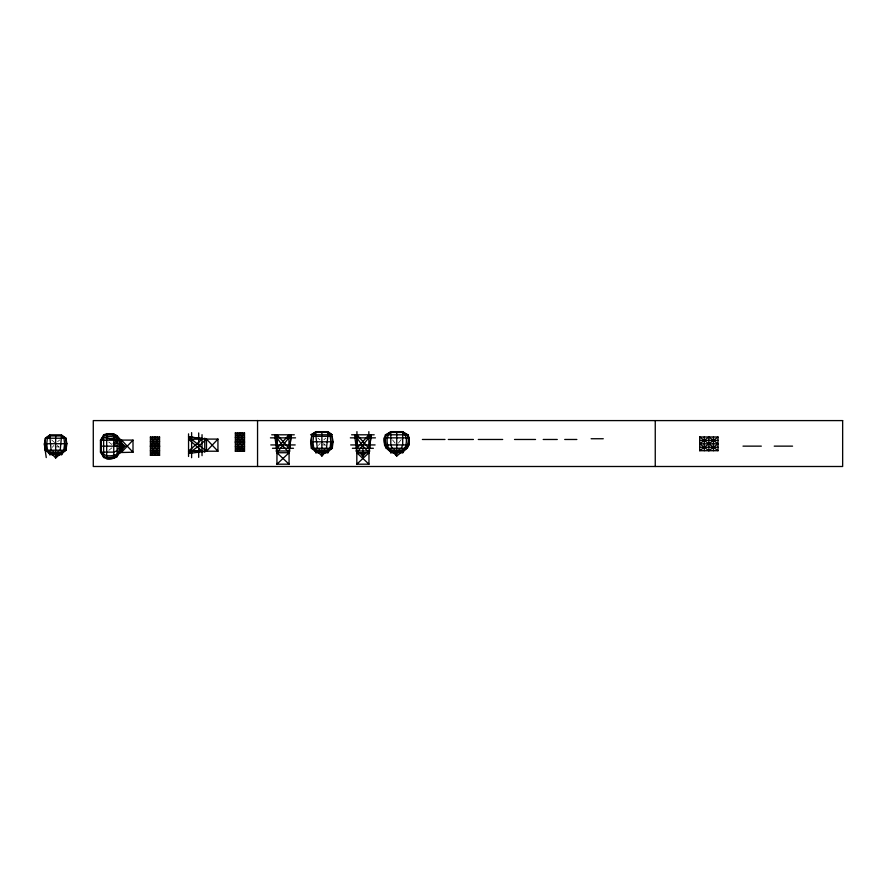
<?xml version="1.0" encoding="UTF-8"?>
<svg xmlns="http://www.w3.org/2000/svg" width="887" height="887" viewBox="0 0 887 887"><rect width="100%" height="100%" fill="white"/><g stroke="black" fill="none" stroke-linecap="round" stroke-linejoin="round"><path stroke-width="0.67" stroke-dasharray="4.43 3.33" d="M398.407 443.079L401.722 438.943M52.255 447.325L53.963 445.396M318.477 445.396L320.185 443.467M57.644 441.726L59.629 439.985M323.866 439.797L325.851 438.056M108.802 450.319L111.906 447.824M321.227 444.93L325.196 444.93M55.005 446.871L58.974 446.871M108.802 442.014L111.906 444.509M317.912 438.056L319.897 439.797M51.69 439.985L54.672 442.602M323.589 443.467L325.285 445.396M57.367 445.396L59.063 447.325M392.597 439.974L395.081 443.079"/><path stroke-width="1.33" d="M45.182 446.327L45.159 450.208L66.17 450.208L65.926 438.245L61.613 435.085L49.705 435.085L45.403 438.245L44.405 443.733L45.37 450.208L48.63 452.924L52.533 454.665L55.659 457.958L64.707 450.208L66.148 443.733M315.007 449.909L311.381 448.279L311.415 443.101M277.043 434.796L277.043 448.279L288.951 434.796L288.951 448.279L277.043 434.796L276.921 464.189L289.073 464.189L289.073 452.736L291.28 434.796L276.921 452.736L289.073 464.189M356.818 434.852L356.818 464.189L368.97 464.189L368.97 452.736L371.176 434.796L356.818 452.736L368.97 464.189M58.642 452.924L58.797 454.665L62.7 452.924L65.948 450.208L66.924 443.733L65.871 438.245L61.613 435.406L49.705 435.406L45.459 438.245L45.182 443.733L46.623 450.208L52.533 454.665L52.677 452.924L47.521 450.208L46.701 443.733L47.366 438.245L49.705 435.861L61.613 435.861L63.964 438.245L64.629 443.733L63.797 450.208L55.659 454.665L52.677 452.924M403.618 449.909L407.244 448.279L408.951 444.93L409.295 437.856L384.193 437.856L384.537 444.93L386.244 448.279L388.661 449.365M327.846 436.315L326.449 448.279L321.881 450.984L317.324 448.279L315.927 436.315M313.588 436.315L312.923 441.804L313.754 448.279L318.899 450.984L318.755 452.736L321.881 456.029L326.338 450.984M393.761 450.984L393.617 452.736L396.744 456.029C403.252 450.818 411.479 444.465 407 434.796L402.698 431.636L390.79 431.636L386.488 434.796C383.738 441.671 386.521 449.931 393.617 452.736C385.701 451.017 382.097 441.815 385.435 434.796L390.79 431.958L402.698 431.958L408.042 434.796C411.391 441.815 407.787 451.017 399.871 452.736L399.727 450.984L404.882 448.279C406.8 443.19 407.698 436.038 402.698 432.412L390.79 432.412C385.79 436.038 386.688 443.19 388.606 448.279L396.744 452.736L399.727 450.984M403.13 450.175L402.82 452.736L390.668 452.736L390.191 448.889M291.302 434.796L289.073 452.736L276.921 464.189M371.198 434.796L368.97 452.736L356.818 464.189M403.297 448.889L402.82 452.736L401.079 450.829M332.093 436.315L333.146 441.804L332.17 448.279L328.922 450.984L325.019 452.736L324.864 450.984L330.019 448.279L330.851 441.804L330.186 436.315M329.975 449.365L332.392 448.279L332.148 436.315L311.625 436.315L311.404 441.804L312.845 448.279L318.755 452.736L314.852 450.984L311.592 448.279L310.627 441.804L311.681 436.315M332.37 441.804L330.929 448.279L325.019 452.736M118.182 438.078L117.095 435.661L113.758 433.965L106.684 433.621L106.684 458.712L113.758 458.368L117.095 456.672L118.137 454.355M100.774 452.126L103.624 457.47C114.634 462.881 119.368 452.969 124.845 446.161L119.812 441.715M119.812 452.126L121.552 448.268L124.845 446.161L121.552 444.065C119.723 436.16 110.675 433.033 103.624 435.905L100.453 440.207L100.453 452.126L103.624 456.428C110.487 459.178 118.747 456.384 121.552 449.299L119.812 449.144L117.095 454.299C112.006 456.228 104.866 457.127 101.24 452.126L101.24 440.207C104.866 435.207 112.006 436.105 117.095 438.034L121.552 446.161L119.812 449.144M150.413 446.161L154.992 437.003L159.571 446.161L154.992 455.33L150.413 446.161L159.571 446.161M150.413 455.33L159.571 437.003L150.413 437.003L150.413 455.33L159.571 455.33L159.571 437.003M235.354 442.07L239.933 432.911L244.513 442.07L239.933 451.239L235.354 442.07L244.513 442.07M235.354 451.239L244.513 432.911L235.354 432.911L235.354 451.239L244.513 451.239L244.513 432.911M100.774 440.207L103.624 434.863C110.631 431.525 119.834 435.118 121.552 443.034L119.812 443.19M359.756 452.736L362.894 456.029L364.989 452.736M113.758 446.161L117.095 441.604L119.812 446.161L117.095 450.729L113.758 452.126L100.453 452.126M368.848 434.796L356.94 448.279L356.94 431.636M49.029 450.563L49.583 454.665L51.435 452.636M315.439 449.997L315.805 452.736L317.657 450.707M392.409 450.829L390.668 452.736L390.347 450.175M118.836 452.581L121.552 452.237L133.006 440.096L121.552 440.096L106.185 438.189M217.936 439.087L206.483 451.239L188.554 453.468L199.387 445.551L206.483 439.087L217.936 439.087L217.936 451.239L188.554 451.117L202.036 439.209L188.554 439.209L202.036 451.117L188.554 451.117M360.787 452.736L362.894 456.029L366.021 452.736M313.588 434.796L315.927 432.412L327.846 432.412L330.186 434.796M113.248 443.611L117.095 440.207L106.318 440.207M119.812 450.618L121.552 449.299M699.699 443.844L708.868 436.981L718.026 443.844L708.868 450.707L699.699 443.844L718.026 443.844M699.699 450.707L718.026 436.981L718.026 450.707L699.699 450.707L699.699 436.981L718.026 436.981M311.625 434.796L315.927 431.636L327.846 431.636L332.148 434.796L310.583 434.796L315.927 431.958L327.846 431.958L332.093 434.796M324.864 450.984L321.881 452.736L318.899 450.984M61.613 452.924L57.766 454.665L55.659 457.958L55.659 435.861M327.846 450.984L323.988 452.736L321.881 456.029L321.881 436.315M399.804 452.292L402.698 450.984M63.742 451.295L66.17 450.208M118.991 452.558L133.006 452.237L133.006 440.096M271.688 434.796L294.296 434.796M351.585 434.796L374.192 434.796M385.435 434.796L408.042 434.796M235.354 437.491L244.513 437.491M270.446 437.856L295.537 437.856M350.343 437.856L375.445 437.856M45.403 438.245L65.926 438.245M591.119 438.743L603.271 438.743M422.389 439.475L444.997 439.475M448.312 439.475L473.414 439.475M478.281 439.475L502.685 439.475M514.527 439.475L535.537 439.475M543.21 439.475L557.28 439.475M564.709 439.475L576.86 439.475M106.684 440.207L100.453 440.207M699.699 440.418L718.026 440.418M150.413 441.582L159.571 441.582M310.627 441.804L333.146 441.804M44.405 443.733L66.924 443.733M270.79 444.93L295.205 444.93M350.687 444.93L375.101 444.93M384.537 444.93L408.951 444.93M742.996 446.139L761.323 446.139M774.229 446.139L792.557 446.139M101.24 446.161L124.845 446.161M235.354 446.66L244.513 446.66M699.699 447.281L718.026 447.281M272.486 448.279L293.497 448.279M311.381 448.279L332.392 448.279M352.383 448.279L373.394 448.279M386.244 448.279L407.244 448.279M150.413 450.751L159.571 450.751M275.957 450.984L290.038 450.984M314.852 450.984L328.922 450.984M355.853 450.984L369.934 450.984M389.703 450.984L403.785 450.984M315.805 452.736L327.957 452.736L328.334 449.997L327.957 452.736L326.117 450.707M48.63 452.924L62.7 452.924M49.583 454.665L61.735 454.665L62.112 451.926L61.735 454.665L59.895 452.636M188.554 436.859L206.483 439.087L206.483 451.239L188.554 436.859L206.483 439.087L217.936 451.239M106.063 438.167L121.552 440.096L133.006 452.237M390.79 450.984L394.637 452.736L396.744 456.029L396.744 432.412M315.927 450.984L318.821 452.292M49.705 452.924L52.599 454.233M699.699 436.981L718.026 450.707M356.94 434.796L368.848 448.279L368.848 431.636M119.812 440.207L121.552 443.034M235.354 432.911L244.513 451.239M150.413 437.003L159.571 455.33M44.35 444.254L46.246 457.57M713.447 436.981L713.447 450.707M708.868 436.981L708.868 450.707M704.289 436.981L704.289 450.707M655.249 420.593L655.249 466.495M402.698 431.636L402.698 444.93L401.301 448.279L396.744 450.984L392.176 448.279L390.79 444.93L390.79 431.636M362.894 448.279L362.894 456.029M327.846 431.636L327.846 434.796M321.881 432.412L321.881 434.796M315.927 431.636L315.805 434.796M257.552 420.505L257.552 466.495M242.218 432.911L242.218 451.239M239.933 432.911L239.933 451.239M237.649 432.911L237.649 451.239M204.742 438.123L204.742 452.204M202.036 434.663L202.036 455.663M198.688 432.956L198.688 457.37M191.614 432.612L191.614 457.714M188.554 433.854L188.554 456.472M157.276 437.003L157.276 455.33M154.992 437.003L154.992 455.33M152.697 437.003L152.697 455.33M121.552 440.096L121.552 452.237M119.812 439.132L119.812 453.202M117.095 435.661L117.095 456.672M113.758 433.965L113.758 458.368M103.624 434.863L103.624 457.47M61.613 435.085L60.227 450.208L55.659 452.924L51.102 450.208L49.705 435.085M114.878 446.161L113.979 446.161L114.878 446.161M842.65 420.593L93.279 420.593L93.279 466.495L842.65 466.495L842.65 420.593M289.073 452.736L276.921 452.736L274.693 434.796L282.609 445.64L289.073 452.736M368.97 452.736L356.818 452.736L354.589 434.796L362.506 445.64L368.97 452.736"/></g></svg>
